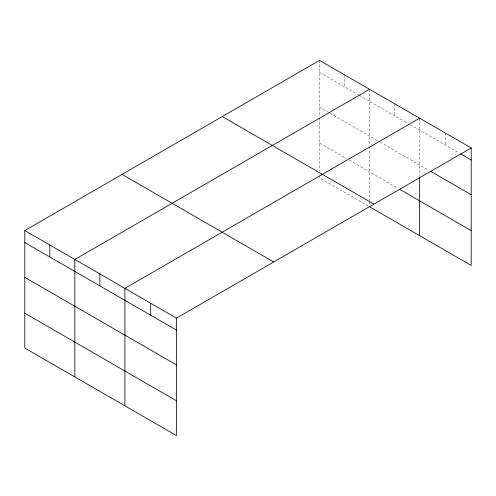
<?xml version="1.0" encoding="UTF-8"?>
<svg xmlns="http://www.w3.org/2000/svg" width="496" height="496" viewBox="0 0 496 496"><rect width="100%" height="100%" fill="white"/><g stroke="black" fill="none" stroke-linecap="round" stroke-linejoin="round"><path stroke-width="0.37" stroke-dasharray="2.48 1.86" d="M319.536 72.373L358.391 94.804M359.048 95.189L407.78 123.324M410.415 124.843L459.302 153.066M319.536 107.192L329.412 112.896M330.076 113.274L377.487 140.647M380.122 142.166L428.891 170.326M319.536 143.059L346.537 158.646M349.172 160.171L397.904 188.306M368.268 206.007L319.536 177.878L319.536 175.553M445.414 133.077L445.414 145.049M419.635 118.191L419.635 176.427M394.611 103.738L394.611 115.717M369.588 89.292L369.588 146.01M369.588 146.773L369.588 200.582M369.588 201.357L369.588 205.226M344.559 74.846L344.559 86.825M319.536 60.4L319.536 117.112M319.536 117.874L319.536 170.915"/><path stroke-width="0.74" d="M24.8 230.566L176.464 318.122L176.464 435.6L24.8 348.043L24.8 230.566L319.536 60.4L471.2 147.957L471.2 265.434L369.588 206.77M369.588 89.292L74.846 259.458L74.846 376.935M419.635 118.191L124.899 288.356L124.899 405.833M176.464 318.122L471.2 147.957M460.623 153.828L471.2 159.935M430.212 171.089L471.2 194.754M399.218 189.063L471.2 230.621M222.276 116.554L373.934 204.116M122.066 174.406L273.724 261.969M24.8 242.538L176.464 330.1M24.8 277.357L176.464 364.92M24.8 313.224L176.464 400.787M419.635 177.19L419.635 235.668M150.679 303.242L150.679 315.214M99.876 273.904L99.876 285.882M49.823 245.012L49.823 256.99"/></g></svg>
